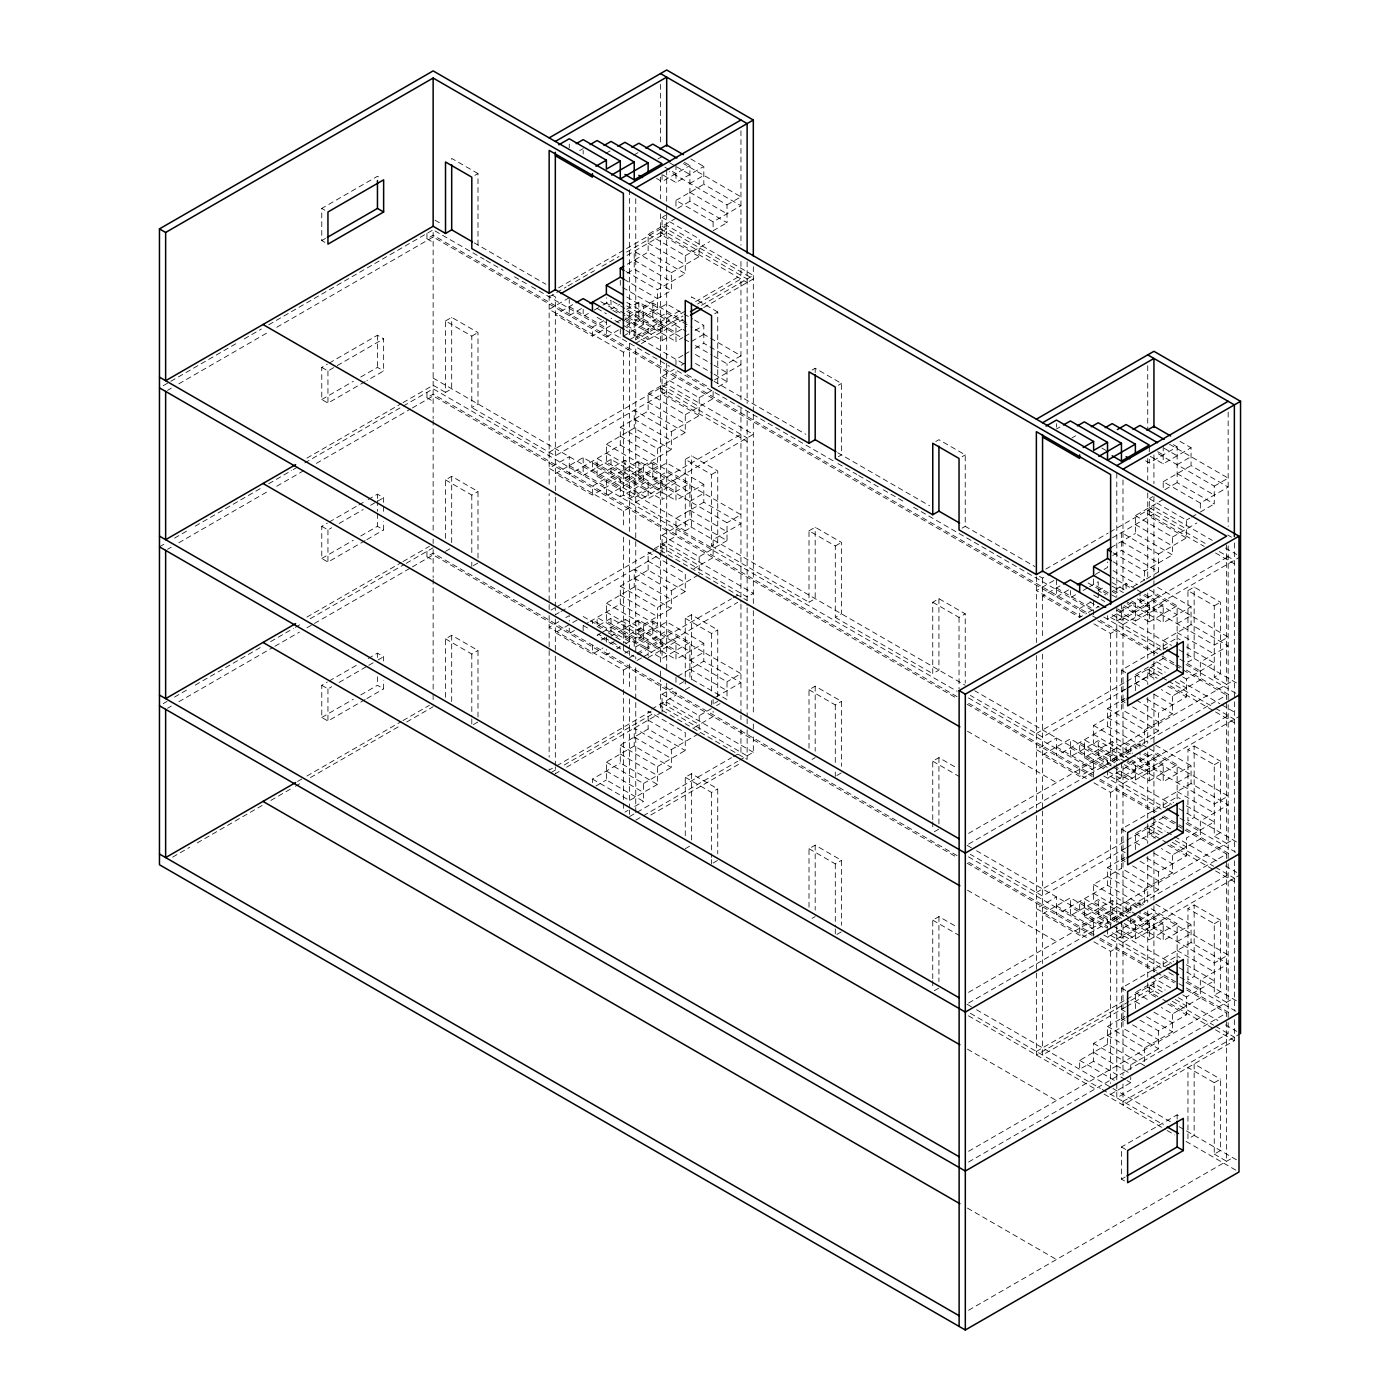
<?xml version="1.0" encoding="UTF-8"?>
<svg xmlns="http://www.w3.org/2000/svg" width="1400" height="1400" viewBox="0 0 1400 1400"><rect width="100%" height="100%" fill="white"/><g stroke="black" fill="none" stroke-linecap="round" stroke-linejoin="round"><path stroke-width="0.75" stroke-dasharray="5 3.75" d="M324.87 242.358L321.773 240.572L321.773 208.425L377.457 176.278L380.555 178.062M321.773 240.572L325.483 238.42M474.898 175.385L477.995 173.582L477.995 245.035L474.898 246.82M163.222 385.683L236.845 343.175M244.23 338.922L261.38 329.017M268.713 324.783L433.142 229.845L433.142 418.635M426.947 233.432L426.947 238.787L433.142 235.218L1090.828 614.915M579.688 150.588L583.17 148.593M167.528 390.355L171.29 388.168M178.832 383.828L269.255 331.625M276.78 327.267L433.142 237.002L1086.487 614.197M605.798 153.388L611.012 150.377M633.64 155.173L638.855 152.162M658 158.97L663.215 155.96M365.085 381.658L327.95 403.095L321.773 399.525L321.773 367.377L327.338 364.158M329.192 363.09L377.457 335.23L383.635 338.8L383.635 370.947L366.94 380.59M321.773 367.377L327.95 370.947L335.387 366.66M337.243 365.592L383.635 338.8M656.495 178.412L662.06 181.633L689.903 165.55L689.903 201.268L727.02 222.705L727.02 204.855L669.48 171.623M662.988 175.018L675.972 182.525L703.815 166.442L703.815 184.31L740.95 205.748L713.108 221.812L675.972 200.375L675.972 207.532M445.515 320.933L451.692 317.363L477.995 332.553L477.995 403.988L471.8 407.558L471.8 336.123L445.515 320.933L445.515 392.385L451.692 388.815L451.692 317.363M689.903 183.418L703.815 175.385M321.773 399.525L353.325 381.308M360.745 377.02L377.457 367.377L383.635 370.947M675.972 200.375L703.815 184.31M662.06 217.35L699.178 238.787L699.178 256.637L662.06 235.218L662.06 217.35L665.543 215.338M677.722 208.303L689.903 201.268M471.8 336.123L477.995 332.553M648.13 234.325L685.265 255.745L685.265 273.613L648.13 252.175L648.13 234.325L675.972 218.242M558.582 287.805L624.645 249.672M626.535 248.57L666.697 225.382L753.322 275.398L699.947 306.215M549.15 296.835L554.803 293.562M556.692 292.477L566.125 287.017M568.015 285.933L594.44 270.672M602 266.315L618.992 256.498M626.535 252.14L666.697 228.953M627.06 255.412L666.697 232.523M727.02 204.855L740.95 196.805L683.41 163.59M569.258 297.727L549.15 309.33L623.385 352.188L629.58 348.618M627.253 264.233L648.13 252.175M306.915 458.115L401.118 403.725M402.99 402.64L433.142 385.245L445.515 392.385M572.74 304.64L555.327 314.685L592.445 336.123L615.072 323.067M627.253 273.158L634.218 269.15L671.335 290.57L671.335 272.72L634.218 251.282L634.218 269.15M159.46 546.822L167.002 542.465M174.528 538.125L187.758 530.477M195.248 526.155L261.38 487.97M268.713 483.735L291.585 470.54M293.195 469.595L298.848 466.34M304.78 462.91L433.142 388.815L957.145 691.337M713.108 230.737L727.02 222.705M426.947 392.385L426.947 397.74L433.142 394.17L957.32 696.798M581.438 308.543L569.258 315.578L569.258 299.512M167.528 549.308L171.29 547.137M178.832 542.78L269.255 490.577M276.78 486.22L305.043 469.91M316.348 463.383L410.533 409.01M412.422 407.925L433.142 395.955L957.705 698.81M685.265 255.745L709.625 241.675M588.385 313.46L583.17 316.47L583.17 309.33M594.195 310.118L601.16 306.092M602.892 305.095L611.012 300.405L611.012 309.33L619.71 304.308M671.335 272.72L699.178 256.637M625.87 271.46L657.423 289.678L685.265 273.613M626.675 309.225L638.855 302.19L675.972 323.627L675.972 341.477L682.938 337.47M616.822 322.053L620.288 320.04L620.288 323.627L611.012 318.255M626.798 297.01L643.492 306.652L671.335 290.57M686.192 322.368L652.785 303.082L624.942 319.148L662.06 340.585L686.42 326.515M618.555 329.98L606.375 337.015L606.375 319.148L592.445 327.197L592.445 336.123M627.253 324.957L657.423 307.545L657.423 289.678M638.855 302.19L638.855 320.04L666.697 303.975L692.685 318.973M623.385 336.123L648.13 321.825L648.13 339.692L622.16 324.695M652.785 303.082L652.785 320.933L666.697 312.9L688.975 325.762M629.58 339.692L682.43 309.172M695.642 301.543L740.95 275.398L740.95 258.125M662.06 340.585L662.06 322.717L634.218 338.8L634.218 320.933L626.798 316.645M635.233 339.99L686.21 310.572M697.532 304.027L740.95 278.967L740.95 399.822M635.758 343.262L682.955 316.015M365.085 540.628L327.95 562.065L321.773 558.477L321.773 526.33L327.338 523.128M329.192 522.043L357.035 505.977M358.89 504.91L366.31 500.623M368.165 499.537L377.457 494.183L383.635 497.752L383.635 504.192M641.428 343.56L682.955 319.585M703.71 307.598L753.322 278.967L662.06 226.275M321.773 526.33L327.95 529.9L331.678 527.765M339.098 523.477L363.23 509.548M370.65 505.26L376.215 502.04M378.07 500.972L383.635 497.752M714.648 313.793L717.745 312.007L717.745 383.442L714.648 385.245M684.688 336.455L689.903 333.445M695.117 330.435L703.815 325.412L703.815 343.262L740.95 364.7L713.108 380.765M445.515 538.352L445.515 479.903L451.692 476.332L477.995 491.505L477.995 558.617M691.635 341.373L703.815 334.338M321.773 558.477L353.325 540.26M360.745 535.99L377.457 526.33L383.635 529.918L383.635 521.343M682.938 355.32L675.972 359.345L675.972 364.7M684.688 354.322L689.903 351.295M695.117 348.285L703.815 343.262M366.94 539.56L383.635 529.918M662.06 376.303L699.178 397.74L699.178 415.608L662.06 394.17L662.06 376.303L674.24 369.267M681.205 365.26L686.42 362.25M445.515 479.903L471.8 495.075L477.995 491.505M648.13 393.277L685.265 414.715L685.265 432.565L648.13 411.127L648.13 393.277L675.972 377.195L675.972 371.84M549.15 452.218L666.697 384.352L753.322 434.35L635.758 502.233M666.697 391.493L555.327 455.787L471.8 407.558M714.035 356.3L727.02 363.808L740.95 355.775L690.83 326.83M629.58 507.588L623.385 511.157L549.15 468.282L569.258 456.68L569.258 474.548L620.288 445.078L620.288 427.21L648.13 411.127M306.915 617.067L401.118 562.695M402.99 561.593L429.363 546.367M620.288 479.01L583.17 457.573L555.327 473.655L592.445 495.075L620.288 479.01L620.288 496.86L648.13 480.795L648.13 498.645L675.972 482.58L675.972 500.448L703.815 484.365L703.815 502.233L740.95 523.653L713.108 539.735L713.108 557.585L693.962 568.645M606.375 444.185L643.492 465.605L643.492 483.472L606.375 462.035L606.375 444.185L634.218 428.102L671.335 449.54L671.335 431.672L634.218 410.235L634.218 428.102M163.222 703.605L167.002 701.418M174.528 697.077L187.758 689.43M195.248 685.108L263.27 645.837M270.602 641.62L293.457 628.407M295.348 627.322L302.908 622.965M310.152 618.765L404.338 564.392M406.227 563.308L433.142 547.767M699.178 397.74L711.358 390.705M718.322 386.697L727.02 381.658L727.02 363.808M426.947 551.337L426.947 556.692L433.142 553.122L957.32 855.75M167.528 708.26L171.29 706.09M178.832 701.733L273.017 647.36M274.908 646.275L299.39 632.135M306.915 627.778L312.567 624.523M314.457 623.438L410.533 567.962M412.422 566.878L433.142 554.907L957.705 857.78M445.515 551.337L450.153 548.66M685.265 414.715L713.108 398.632L713.108 391.493M648.13 480.795L611.012 459.358L583.17 475.44L583.17 457.573M671.335 431.672L699.178 415.608M662.06 481.688L634.218 497.752L634.218 479.903L597.1 458.465L597.1 476.332L624.942 460.25L662.06 481.688L662.06 499.537L689.903 483.472L689.903 519.19L727.02 540.628L727.02 522.76L652.785 479.903L652.785 462.035L624.942 478.117L624.942 460.25M620.288 427.21L657.423 448.648L685.265 432.565M611.012 459.358L611.012 477.225L638.855 461.142L675.972 482.58M643.492 465.605L671.335 449.54M473.358 565.635L477.995 562.957M812.087 370.055L815.185 368.27L841.488 383.442L841.488 454.895L838.39 456.68M657.423 448.648L657.423 466.498L606.375 495.968L606.375 478.117L592.445 486.15L592.445 495.075M638.855 461.142L638.855 479.01L666.697 462.927L703.815 484.365M685.265 459.358L691.442 455.787L717.745 470.96L717.745 542.413L711.55 545.983L711.55 474.548L685.265 459.358L685.265 530.793L691.442 527.222L691.442 455.787M652.785 479.903L666.697 471.87L740.95 514.727L727.02 522.76M629.58 498.645L740.95 434.35M838.39 385.227L841.488 383.442M365.085 699.58L327.95 721.017L321.773 717.447L321.773 685.3L327.338 682.08M329.192 681.012L357.035 664.93M368.165 658.508L377.457 653.153L383.635 656.722L383.635 661.01M321.773 685.3L327.95 688.87L331.678 686.718M339.098 682.43L366.94 666.365M368.795 665.298L376.215 661.01M378.07 659.942L383.635 656.722M711.55 474.548L717.745 470.96M445.515 697.305L445.515 638.855L451.692 635.285L477.995 650.475L477.995 717.587M689.903 501.34L703.815 493.29M321.773 717.447L353.325 699.23M360.745 694.942L377.457 685.3L383.635 688.87L383.635 680.295M703.815 502.233L675.972 518.298L675.972 536.165L651.613 550.218M366.94 698.512L383.635 688.87M662.06 553.122L662.06 535.273L689.903 519.19M445.515 638.855L471.8 654.045L477.995 650.475M555.327 607.6L549.15 611.17L549.15 493.588M556.692 606.812L651.07 552.317M652.96 551.233L666.697 543.305L753.322 593.32L747.128 596.89L660.503 546.875M559.108 612.57L555.327 614.74L555.327 608.212M560.997 611.485L660.31 554.137M558.81 621.67L549.15 627.253L623.385 670.11L629.58 666.54M565.775 617.645L569.258 615.633L569.258 621.005M590.135 621.442L620.288 604.03L620.288 586.163L648.13 570.097L685.265 591.535L685.265 573.668L648.13 552.23L648.13 570.097M297.5 781.462L305.043 777.105M306.915 776.02L401.118 721.648M402.99 720.562L429.363 705.337M569.258 624.575L555.327 632.608L592.445 654.045L602.892 648.008M572.74 622.562L579.688 618.538M606.375 603.137L643.492 624.575L643.492 642.425L606.375 621.005L606.375 603.137L634.218 587.055L671.335 608.492L671.335 590.642L634.218 569.205L634.218 587.055M172.673 857.115L189.648 847.298M197.207 842.94L263.27 804.808M270.812 800.45L293.457 787.36M295.348 786.275L302.908 781.918M310.45 777.56L399.158 726.337M406.717 721.98L433.142 706.738M662.06 535.273L699.178 556.692L727.02 540.628M574.472 630.49L569.258 633.5L569.258 628.145M583.17 630.822L583.17 625.468L588.385 622.44M648.13 639.747L634.218 647.78L634.218 638.855L597.1 617.418L597.1 626.36L611.012 618.31L648.13 639.747L648.13 655.83M671.335 590.642L697.445 575.558M600.582 633.273L597.1 635.285L634.218 656.722M602.315 632.275L624.942 619.22L662.06 640.64L662.06 658.508L689.903 642.425L689.903 678.16L727.02 699.58L727.02 681.73L652.785 638.855L652.785 621.005L624.942 637.07L624.942 619.22M935.83 441.49L938.928 439.705L965.23 454.895L965.23 526.33L1035.02 566.633M601.16 640.08L604.642 638.067M620.288 586.163L657.423 607.6L685.265 591.535M611.012 636.178L638.855 620.113L675.972 641.532L675.972 659.4L703.815 643.317L703.815 661.185L740.95 682.622L713.108 698.688L713.108 704.043M609.858 644L616.822 639.975M643.492 624.575L671.335 608.492M473.358 724.587L477.995 721.91M809.008 530.793L815.185 527.222L841.488 542.413L841.488 613.847L835.293 617.418L835.293 545.983L809.008 530.793L809.008 602.245L815.185 598.675L815.185 527.222M609.858 652.925L606.375 654.938L606.375 649.582M616.822 648.9L620.288 646.887L598.028 634.043M625.52 643.878L657.423 625.468L657.423 607.6M638.855 620.113L638.855 637.962L666.697 621.898L703.815 643.317M962.132 456.68L965.23 454.895M624.942 653.153L629.003 650.808M685.265 676.778L685.265 618.31L691.442 614.74L717.745 629.93L717.745 697.043M652.785 638.855L666.697 630.822L740.95 673.68L727.02 681.73M629.58 657.615L635.233 654.343M637.122 653.258L731.5 598.762M733.39 597.678L740.95 593.32M637.7 654.71L662.06 640.64M641.428 657.913L635.758 661.185L635.758 656.827M643.317 656.827L737.695 602.332M835.293 545.983L841.488 542.413M648.13 657.615L675.972 641.532M1056.475 428.995L1059.957 426.983M685.265 618.31L711.55 633.5L717.745 629.93M1072.138 437.815L1075.62 435.803M689.903 660.293L703.815 652.26M677.722 676.253L703.815 661.185M662.06 712.093L662.06 694.225L672.49 688.205M679.455 684.18L686.42 680.155M962.132 528.115L965.23 526.33M651.613 709.188L675.972 695.117L675.972 689.762M685.265 689.762L691.442 686.192M556.692 765.782L651.07 711.288M551.04 772.608L556.692 769.352M564.253 764.995L654.85 712.67M559.108 771.523L555.327 773.71L555.327 767.165M566.65 767.165L660.31 713.09M620.288 745.133L657.423 766.553L657.423 784.42L620.288 762.983L620.288 745.133L648.13 729.05L685.265 750.488L685.265 732.62L648.13 711.2L648.13 729.05M606.375 762.09L643.492 783.528L643.492 801.395L606.375 779.957L606.375 762.09L634.218 746.025L671.335 767.445L671.335 749.595L634.218 728.157L634.218 746.025M714.648 703.15L717.745 701.365M662.06 694.225L699.178 715.663L711.358 708.628M716.59 705.617L720.055 703.605M592.445 782.635L592.445 779.065L620.288 762.983M1145.568 460.793L1149.295 462.927L1177.138 446.845L1177.138 482.58L1214.255 504L1214.255 486.15L1156.715 452.918M693.962 727.597L713.108 716.555L713.108 711.2M595.928 785.977L606.375 779.957M1150.222 456.312L1163.207 463.82L1191.05 447.755L1191.05 465.605L1228.168 487.043L1200.325 503.108L1163.207 481.688L1163.207 488.827M671.335 749.595L697.445 734.528M938.928 598.675L938.928 670.11L932.75 673.68L932.75 602.245L938.928 598.675L965.23 613.847L965.23 683.13M1177.138 464.713L1191.05 456.68M657.423 766.553L685.265 750.488M1163.207 481.688L1191.05 465.605M643.492 783.528L671.335 767.445M809.008 748.212L809.008 689.762L815.185 686.192L841.488 701.365L841.488 766.308M1149.295 498.645L1186.413 520.082L1186.413 537.95L1149.295 516.512L1149.295 498.645L1152.76 496.633M1164.957 489.615L1177.138 482.58M657.423 784.42L629.58 800.503L592.445 779.065M932.75 602.245L959.035 617.418L965.23 613.847M1135.365 515.62L1172.483 537.04L1172.483 554.907L1135.365 533.47L1135.365 515.62L1163.207 499.537M624.942 812.105L628.023 810.32M634.795 806.418L643.492 801.395M685.265 835.73L685.265 777.28L691.442 773.71L717.745 788.883L717.745 853.825M1045.818 569.1L1108.1 533.137M1109.99 532.053L1153.932 506.695L1212.295 540.383M629.58 816.567L635.233 813.295M637.122 812.21L731.5 757.715M733.39 756.63L740.95 752.273L740.95 728.315M1039.465 576.345L1042.562 578.13L1046.342 575.942M1112.405 537.81L1153.932 513.835M635.758 820.137L641.428 816.865M643.317 815.78L737.695 761.285M739.585 760.2L753.322 752.273L753.322 734.86M809.008 689.762L835.293 704.935L841.488 701.365M1214.255 486.15L1228.168 478.117L1166.918 442.75M1111.005 547.54L1135.365 533.47M650.86 814.992L741.475 762.685M1059.957 585.935L1042.562 595.98L1079.68 617.418L1086.645 613.41M1112.737 555.468L1121.453 550.445L1158.57 571.883L1158.57 554.015L1121.453 532.577L1121.453 550.445M685.265 777.28L711.55 792.452L717.745 788.883M1186.413 520.082L1189.895 518.07M1191.627 517.072L1196.842 514.045M1200.325 512.05L1214.255 504M1068.655 589.855L1056.475 596.89L1056.475 579.023L1036.368 590.625L1080.922 616.35M1095.342 574.438L1102.307 570.43M1104.04 569.415L1107.523 567.42L1107.523 562.048M1172.483 537.04L1196.842 522.988M1075.62 594.755L1070.405 597.782L1070.405 590.625M1083.163 590.415L1088.377 587.387M1089.55 586.722L1098.248 581.7L1098.248 590.625L1105.668 594.913M1158.57 554.015L1186.413 537.95M1098.248 590.625L1105.212 586.617M812.087 759.413L815.185 757.628M1113.087 552.773L1144.64 570.99L1172.483 554.907M1135.365 588.84L1126.09 583.485L1112.16 591.517L1117.743 594.738M1088.377 612.395L1098.825 606.375M1144.64 570.99L1144.64 579.915L1130.727 587.947L1112.16 577.238M1146.39 578.918L1158.57 571.883M685.265 848.715L691.442 845.145M836.85 775.495L841.488 772.817M1116.797 610.278L1135.365 620.988L1135.365 603.137L1107.523 619.202L1107.523 612.062M1140.002 602.245L1153.932 594.195L1228.168 637.07L1214.255 645.102L1140.002 602.245L1140.002 593.303M1116.797 620.988L1228.168 556.692M1112.16 614.74L1121.453 620.095L1149.295 604.03L1149.295 621.88L1123.307 606.883M1122.993 624.558L1240.54 556.692M713.108 863.012L717.745 860.335M1093.908 623.858L1110.62 633.5L1116.797 629.93M1135.365 620.988L1163.207 604.923L1163.207 622.773L1191.05 606.707L1191.05 624.558L1228.168 645.995L1200.325 662.077L1200.325 679.928L1172.483 696.01L1161.352 689.57M1187.953 590.625L1194.148 587.055L1220.432 602.245L1220.432 673.68L1214.255 677.25L1214.255 605.815L1187.953 590.625L1187.953 662.077L1194.148 658.508L1194.148 587.055M1149.295 621.88L1177.138 605.815L1177.138 641.532M932.75 819.648L932.75 761.197L938.928 757.628L957.705 768.477M1177.138 623.665L1191.05 615.633M1214.255 605.815L1220.432 602.245M1191.05 624.558L1163.207 640.64L1163.207 654.92M809.008 907.165L809.008 848.715L815.185 845.145L841.488 860.335L841.488 925.278M1186.413 646.887L1214.255 662.97L1186.413 679.035L1186.413 696.903L1158.57 712.968L1158.57 730.835L1121.453 709.398L1121.453 670.11L1177.138 637.962L1180.217 639.747M1163.207 649.565L1168.422 646.555M1135.365 690.655L1135.365 674.572L1163.207 658.508M1036.368 733.512L1125.092 682.29M1126.983 681.205L1153.932 665.648L1165.22 672.175M1124.935 689.535L1121.453 691.548L1125.163 693.683M1126.668 688.52L1149.295 675.465L1154.86 678.685M1125.618 689.133L1042.562 737.082L970.358 695.398M1127.507 688.048L1153.932 672.788M809.008 848.715L835.293 863.905L841.488 860.335M1086.487 778.523L1036.368 749.595L1056.475 737.975L1056.475 755.843L1107.523 726.372L1107.523 708.505L1124.935 698.46M1125.163 700.105L1121.453 702.258L1124.533 704.043M1107.523 760.305L1070.405 738.867L1042.562 754.95L1079.68 776.387L1107.523 760.305L1107.523 767.445L974.663 690.742M1125.163 761.548L1093.61 743.33L1093.61 725.48L1121.453 709.398M934.29 831.74L938.928 829.062M1129.8 758.87L1098.248 740.653L1070.405 756.735L1070.405 738.867M1119.597 760.13L1084.318 739.76L1084.318 757.628L1112.16 741.545L1132.582 753.34M812.087 918.365L815.185 916.58M1107.523 708.505L1144.64 729.942L1172.483 713.86L1172.483 696.01M968.555 833.403L1232.805 680.82M1093.61 725.48L1130.727 746.918L1158.57 730.835M1112.16 741.545L1112.16 759.413L1140.002 743.347L1147.44 747.617M968.555 844.113L1226.627 695.117L1226.627 843.36L1214.255 836.22L1214.255 764.767L1187.953 749.595L1187.953 821.03L1194.148 817.46L1194.148 746.008L1187.953 749.595M836.85 934.447L841.488 931.77M1113.087 767.095L1135.365 779.957L1135.365 762.09L1107.523 778.173L1107.523 771.015M1140.002 761.197L1153.932 753.165L1228.168 796.023L1214.255 804.072L1140.002 761.197L1140.002 752.273M1116.797 779.957L1228.168 715.663M1108.45 771.558L1121.453 779.065L1149.295 762.983L1149.295 780.85L1123.307 765.835M1122.993 783.528L1240.54 715.663M1093.908 782.81L1110.62 792.452L1116.797 788.883M1135.365 779.957L1163.207 763.875L1163.207 781.742L1191.05 765.66L1191.05 783.528L1228.168 804.965L1200.325 821.03L1200.325 838.898L1172.483 854.962L1161.352 848.54M1149.295 780.85L1177.138 764.767L1177.138 800.485M932.75 978.618L932.75 920.15L938.928 916.58L957.705 927.43M1177.138 782.635L1191.05 774.602M1214.255 764.767L1220.432 761.197L1220.432 832.633L1214.255 836.22M1191.05 783.528L1163.207 799.593L1163.207 808.535L1173.655 802.497M1186.413 805.858L1214.255 821.923L1186.413 838.005L1186.413 855.855L1158.57 871.938L1158.57 889.788L1121.453 868.367L1121.453 829.062L1177.138 796.915L1180.217 798.7M1135.365 849.608L1135.365 833.543L1163.207 817.46M1036.368 892.483L1125.092 841.26M1126.983 840.157L1153.932 824.6L1165.22 831.128M1125.618 848.102L1042.562 896.053L970.358 854.35M1126.668 847.49L1153.932 831.758M1086.487 937.475L1036.368 908.547L1056.475 896.945L1056.475 914.795L1107.523 885.325L1107.523 867.475L1124.935 857.43M1125.163 859.075L1121.453 861.21L1124.533 862.995M1107.523 919.257L1070.405 897.837L1042.562 913.903L1079.68 935.34L1107.523 919.257L1107.523 928.2L1070.405 906.762M1121.453 918.365L1093.61 902.3L1093.61 884.433L1121.453 868.367M934.29 990.71L938.928 988.033M1129.8 917.84L1098.248 899.623L1070.405 915.688L1070.405 897.837M1119.597 919.083L1084.318 898.73L1084.318 916.58L1112.16 900.515L1136.293 914.445M1107.523 867.475L1144.64 888.895L1172.483 872.83L1172.483 854.962M968.555 992.355L1232.805 839.79M1093.61 884.433L1130.727 905.87L1158.57 889.788M1112.16 900.515L1112.16 918.365L1140.002 902.3L1143.712 904.435M968.555 1003.065L1226.627 854.07L1226.627 1002.312L1214.255 995.172L1214.255 923.72L1187.953 908.547L1187.953 979.983L1194.148 976.413L1194.148 904.977L1187.953 908.547M1113.087 926.047L1135.365 938.91L1135.365 921.042L1107.523 937.125L1107.523 929.985M1140.002 920.15L1153.932 912.118L1228.168 954.993L1214.255 963.025L1140.002 920.15L1140.002 911.225M1116.797 938.91L1228.168 874.615M1112.16 932.663L1121.453 938.017L1149.295 921.953L1149.295 939.803L1177.138 923.738L1177.138 959.455M1122.993 942.48L1240.54 874.615M1093.908 941.762L1110.62 951.405L1116.797 947.835M1135.365 938.91L1163.207 922.845L1163.207 940.695L1191.05 924.63L1191.05 942.48L1228.168 963.917L1200.325 979.983L1200.325 997.85L1172.483 1013.933L1161.352 1007.493M1177.138 941.587L1191.05 933.555M1214.255 923.72L1220.432 920.15L1220.432 991.602L1214.255 995.172M1191.05 942.48L1163.207 958.562L1163.207 967.488L1173.655 961.467M1186.413 964.81L1214.255 980.875L1186.413 996.958L1186.413 1014.825L1158.57 1030.89L1158.57 1048.757L1121.453 1027.32L1121.453 988.033L1177.138 955.885L1180.217 957.67M1135.365 1008.56L1135.365 992.495L1163.207 976.413M1036.368 1051.435L1125.092 1000.212M1126.983 999.127L1153.932 983.57L1165.22 990.08M1128.873 1001.613L1036.368 1055.005L1036.368 810.215M1130.745 1000.51L1147.737 990.71L1160.915 998.322M1125.618 1007.055L1042.562 1055.005L1042.562 972.09M1126.668 1006.442L1153.932 990.71L1153.932 979.212M1144.64 1065.715L1107.523 1044.295L1107.523 1026.428L1124.935 1016.382M1125.163 1018.028L1121.453 1020.18L1124.533 1021.965M1125.163 1079.47L1093.61 1061.252L1093.61 1043.403L1121.453 1027.32M1093.61 1061.252L1079.68 1069.285L1079.68 1060.36L1107.523 1044.295M1107.523 1026.428L1144.64 1047.865L1172.483 1031.783L1172.483 1013.933M968.555 1151.307L1232.805 998.743M1093.61 1043.403L1130.727 1064.822L1158.57 1048.757M968.555 1162.035L1226.627 1013.023L1226.627 1016.61M1110.62 1094.293L1130.727 1082.69L1130.727 1077.335M1122.993 1101.45L1240.54 1033.568M1234.362 1019.725L1234.362 1040.725L1122.993 1105.02L1122.993 1084.02M1214.255 1082.69L1220.432 1079.12L1220.432 1150.555L1214.255 1154.125L1214.255 1082.69L1187.953 1067.5L1187.953 1138.953L1194.148 1135.382L1194.148 1063.93L1220.432 1079.12M1124.533 1180.918L1121.453 1179.132L1121.453 1146.985L1177.138 1114.837L1180.217 1116.623M1121.453 1179.132L1125.163 1176.998M968.555 1310.278L1232.805 1157.695M690.83 158.952L703.815 166.442M1179.92 441.315L1191.05 447.755M684.337 162.33L689.903 165.55M1173.41 444.71L1177.138 446.845M669.48 162.697L675.045 165.918M676.9 166.985L689.903 174.492M1164.135 448.28L1177.138 455.787M664.843 167.16L670.407 170.38M672.262 171.447L675.972 173.582M1157.642 451.675L1163.207 454.895M689.903 192.343L727.02 213.78M1177.138 473.637L1214.255 495.075M1101.957 448.105L1107.523 451.325M1227.712 534.992L1231.475 537.163M1225.49 547.995L1236.778 554.523M1149.295 507.588L1186.413 529.008M660.503 228.953L747.128 278.967M1147.737 510.265L1206.118 543.952M1219.295 551.565L1234.362 560.262M660.503 232.523L747.128 282.537M1147.737 513.835L1204.227 546.438M1215.533 552.965L1234.362 563.832M648.13 243.25L685.265 264.688M1135.365 524.545L1172.483 545.983M634.218 260.207L671.335 281.645M1121.453 541.52L1158.57 562.94M477.995 173.582L451.692 158.41L451.692 162.732M717.745 312.007L691.442 296.835L691.442 301.158M624.015 279.317L657.423 298.62M694.54 320.04L703.815 325.412M1113.087 561.697L1144.64 579.915M1157.642 587.423L1191.05 606.707M1149.295 589.733L1177.138 605.815M657.423 307.545L620.288 286.108L620.288 277.183M1113.087 570.622L1137.22 584.553M1137.22 589.925L1142.785 593.128M1144.64 594.195L1163.207 604.923M652.785 312.007L686.192 331.293M1143.712 595.455L1177.138 614.74M626.798 302.365L662.06 322.717M1112.16 582.593L1127.017 591.168M1140.002 598.675L1149.295 604.03M638.855 311.115L675.972 332.553M1137.22 598.85L1163.207 613.847M626.798 305.935L643.492 315.578M652.785 320.933L682.483 338.082M684.337 339.15L689.903 342.37M695.468 345.59L712.18 355.233M1112.16 586.163L1123.307 592.602M612.867 301.473L648.13 321.825M1113.087 590.275L1120.525 594.562M1131.655 600.985L1135.365 603.137M626.798 311.29L662.06 331.66M1149.295 612.955L1130.727 602.245L1130.727 605.815L1127.017 603.663M638.855 320.04L675.972 341.477M1126.09 601.352L1163.207 622.773M624.942 313.793L606.375 303.082L606.375 297.727M626.798 314.86L643.492 324.52L643.492 306.652M695.468 354.515L712.18 364.158M714.035 365.243L727.02 372.733M1115.87 597.24L1093.61 584.378L1093.61 579.023M1177.138 632.608L1214.255 654.028M600.81 301.648L624.942 315.578M1088.045 582.942L1108.45 594.738M612.867 310.398L618.433 313.618M625.87 317.905L648.13 330.767M1124.235 605.64L1135.365 612.062M625.87 321.475L629.58 323.61M695.468 363.44L712.18 373.1M714.035 374.168L727.02 381.658M597.1 308.438L606.375 313.793M626.798 325.588L634.218 329.875M1093.61 595.087L1104.74 601.528M1117.743 609.035L1121.453 611.17M434.998 220.202L442.418 224.49M474.233 242.865L545.895 284.235M625.87 330.4L683.41 363.632M713.983 381.29L805.822 434.297M837.725 452.725L929.565 505.75M1116.797 613.847L1171.502 645.435M1179.062 649.793L1237.46 683.497M597.1 317.363L606.375 322.717M1089.9 601.878L1099.175 607.233M552.23 295.05L555.327 296.835L555.327 495.023M1110.62 617.418L1165.325 649.005M1214.255 677.25L1226.627 684.39L1226.627 543.673M569.258 306.652L606.375 328.09M687.12 374.692L709.398 387.555M1056.475 587.947L1093.61 609.385M1179.92 659.207L1185.485 662.428M1187.34 663.495L1200.325 671.003M435.033 230.947L484.207 259.332M486.097 260.435L503.125 270.27M514.483 276.815L529.62 285.547M531.51 286.65L537.18 289.922M539.07 291.007L669.602 366.38M677.163 370.738L836.062 462.49M837.952 463.575L856.87 474.495M858.778 475.58L864.447 478.87M866.337 479.955L881.475 488.688M883.365 489.79L906.062 502.898M913.623 507.255L1093.347 611.012M1103.812 617.067L1163.33 651.42M1186.028 664.528L1239 695.117M1092.682 616L1160.04 654.885M1161.93 655.97L1184.487 668.99M1186.36 670.075L1231.475 696.133M1097.845 620.76L1154.668 653.572M1162.245 657.947L1174.337 664.93M1175.493 665.595L1181.18 668.867M1183.07 669.97L1226.627 695.117M426.947 238.787L433.142 242.358M1156.715 661.903L1171.555 670.46M1182.703 676.9L1186.413 679.035M1180.288 680.872L1219.837 703.692M1221.71 704.778L1236.778 713.475M662.06 385.245L699.178 406.665M1162.28 674.048L1149.295 666.54L1149.295 675.465M1175.265 681.538L1186.413 687.977M660.503 387.922L747.128 437.92M1166.568 680.085L1147.737 669.218L1147.737 684.46M1168.457 681.17L1213.642 707.262M1215.533 708.347L1234.362 719.233M660.503 391.493L747.128 441.507M1147.737 672.788L1157.153 678.23M1170.33 685.843L1213.642 710.832M1215.533 711.935L1234.362 722.803M1167.845 686.192L1186.413 696.903M1135.365 674.572L1148.368 682.08M321.773 208.425L324.87 210.21M1121.453 670.11L1127.63 673.68M648.13 402.203L685.265 423.64M1135.365 683.497L1142.785 687.785M1153.932 694.225L1172.483 704.935M1146.513 698.863L1172.483 713.86M1136.293 700.122L1158.57 712.968M634.218 419.178L671.335 440.598M1121.453 700.472L1125.163 702.608M1132.582 706.895L1158.57 721.91M1194.148 746.008L1220.432 761.197M620.288 436.135L657.423 457.573M1107.523 717.447L1144.64 738.867M1155.788 745.308L1191.05 765.66M652.785 462.035L689.903 483.472M1149.295 748.702L1177.138 764.767M620.288 445.078L657.423 466.498M1107.523 726.372L1144.64 747.81M1137.22 748.878L1126.09 742.438L1126.09 756.735M1144.64 753.165L1163.207 763.875M652.785 470.977L689.903 492.398M1143.712 754.407L1177.138 773.71M1140.002 757.628L1149.295 762.983M638.855 470.067L675.972 491.505M1126.09 751.38L1135.365 756.735M1137.22 757.803L1163.207 772.8M606.375 453.11L643.492 474.548M1093.61 734.405L1130.727 755.843M1131.655 759.955L1135.365 762.09M624.942 469.175L662.06 490.613M1112.16 750.488L1128.873 760.13M1149.295 771.907L1130.727 761.197L1130.727 764.767L1127.017 762.633M638.855 479.01L675.972 500.448M1126.09 760.305L1163.207 781.742M689.903 510.265L727.02 531.702M1177.138 791.56L1214.255 812.997M611.012 468.282L648.13 489.72M1098.248 749.595L1122.38 763.525M1124.235 764.593L1135.365 771.015M624.942 478.117L662.06 499.537M1112.16 759.413L1115.87 761.565M629.58 482.58L592.445 461.142L592.445 470.067M1114.943 762.808L1079.68 742.438L1079.68 751.38M597.1 467.39L634.218 488.827M1084.318 748.702L1112.16 764.767M1114.015 765.835L1121.453 770.122M611.012 477.225L648.13 498.645M1111.233 766.028L1098.248 758.52L1098.248 740.653M433.142 378.088L965.23 685.3M1116.797 772.8L1171.502 804.387M1179.062 808.745L1239 843.36M583.17 466.498L620.288 487.935M1070.405 747.81L1107.523 769.23M597.1 476.332L634.218 497.752M1084.318 757.628L1106.595 770.49M685.265 530.793L623.385 495.075L623.385 352.188M711.55 545.983L809.008 602.245M835.293 617.418L932.75 673.68M1110.62 776.387L1165.325 807.957M569.258 465.605L606.375 487.043M675.972 527.222L713.108 548.66M1056.475 746.918L1093.61 768.337M1179.92 818.178L1185.485 821.398M1187.34 822.465L1200.325 829.955M968.485 697.9L1097.127 772.153M1103.812 776.02L1161.44 809.288M1186.028 823.497L1239 854.07M968.678 703.36L1092.682 774.952M1100.102 779.24L1156.278 811.668M1163.803 816.008L1184.487 827.96M1186.36 829.045L1231.475 855.085M967.172 704.288L1092.175 776.44M1099.735 780.815L1154.668 812.525M1162.245 816.9L1226.627 854.07M426.947 397.74L433.142 401.31M1151.15 817.635L1171.555 829.43M1167.11 832.212L1172.763 835.468M1174.635 836.57L1217.947 861.56M1225.49 865.918L1236.778 872.445M662.06 544.197L699.178 565.635M1162.28 833L1149.295 825.492L1149.295 834.435L1156.715 838.705M1175.265 840.508L1186.413 846.93M1147.737 828.17L1159.043 834.697M1172.22 842.31L1213.642 866.233M1215.533 867.317L1234.362 878.185M660.503 550.445L747.128 600.46M1147.737 831.758L1160.915 839.352M1162.805 840.438L1213.642 869.803M1215.533 870.887L1234.362 881.755M1167.845 845.145L1186.413 855.855M967.47 731.238L1056.475 782.635M1135.365 833.543L1150.222 842.1M1121.453 829.062L1127.63 832.633M648.13 561.173L685.265 582.593M1135.365 842.468L1142.785 846.755M1153.932 853.178L1172.483 863.905M1146.513 857.832L1172.483 872.83M1121.453 850.5L1125.163 852.653M1140.002 861.21L1158.57 871.938M634.218 578.13L671.335 599.567M1121.453 859.425L1125.163 861.577M1132.582 865.865L1158.57 880.863M1194.148 904.977L1220.432 920.15M932.75 761.197L959.035 776.387M620.288 595.105L657.423 616.525M1107.523 876.4L1144.64 897.837M1155.788 904.26L1191.05 924.63M652.785 621.005L689.903 642.425M1151.15 908.722L1177.138 923.738M620.288 604.03L657.423 625.468M1107.523 885.325L1144.64 906.762M1137.22 907.83L1126.09 901.408L1126.09 915.688M1144.64 912.118L1163.207 922.845M652.785 629.93L689.903 651.367M1143.712 913.377L1177.138 932.663M1138.148 915.512L1149.295 921.953M638.855 629.038L675.972 650.475M1126.09 910.333L1135.365 915.688M1137.22 916.773L1163.207 931.77M606.375 612.062L643.492 633.5M1093.61 893.375L1130.727 914.795M1131.655 918.908L1135.365 921.042M624.942 628.145L662.06 649.582M1112.16 909.44L1128.873 919.083M1130.727 920.15L1149.295 930.877M638.855 637.962L675.972 659.4M1126.09 919.257L1163.207 940.695M689.903 669.218L727.02 690.655M1177.138 950.512L1214.255 971.95M611.012 627.253L648.13 648.69M1098.248 908.547L1122.38 922.477M1124.235 923.545L1135.365 929.985M624.942 637.07L662.06 658.508M1112.16 918.365L1115.87 920.517M1117.743 921.585L1149.295 939.803M629.58 641.532L592.445 620.113L592.445 623.683M1114.943 921.76L1079.68 901.408L1079.68 910.333M583.17 616.525L620.288 637.962M597.1 626.36L600.81 628.495M608.23 632.782L626.798 643.51M1084.318 907.655L1112.16 923.738M1111.233 924.98L1098.248 917.472L1098.248 899.623M967.102 845.337L974.663 849.695M976.535 850.78L1107.523 926.415M1116.797 931.77L1171.502 963.34M1179.062 967.697L1239 1002.312M583.17 625.468L590.59 629.755M1084.318 916.58L1102.885 927.308M1110.62 935.34L1165.325 966.928M1056.475 905.87L1093.61 927.308M1179.92 977.13L1185.485 980.35M1187.34 981.417L1200.325 988.925M968.485 856.852L1097.127 931.123M1103.812 934.99L1161.44 968.257M1169 972.615L1174.688 975.905M1186.028 982.45L1239 1013.023M968.678 862.312L1098.248 937.125M1100.102 938.192L1156.278 970.637M1163.803 974.977L1184.487 986.913M1186.36 987.998L1231.475 1014.055M967.172 863.24L1092.175 935.41M1099.735 939.767L1154.668 971.477M1156.557 972.58L1174.337 982.852M1186.85 990.062L1226.627 1013.023M426.947 556.692L433.142 560.28M1151.15 976.605L1171.555 988.382M1182.703 994.822L1186.413 996.958M753.322 752.273L666.697 702.258L660.503 705.827L747.128 755.843M1178.415 997.692L1217.947 1020.53M1225.49 1024.87L1236.778 1031.398M662.06 703.15L699.178 724.587M1162.28 991.953L1149.295 984.462L1149.295 993.387L1156.715 997.675M1175.265 999.46L1186.413 1005.882M1147.737 987.14L1159.043 993.65M1172.22 1001.262L1213.642 1025.185M1215.533 1026.27L1234.362 1037.138M1162.805 999.408L1213.642 1028.755M1215.533 1029.84L1234.362 1040.725M1167.845 1004.097L1186.413 1014.825M967.47 890.207L1056.475 941.587M1135.365 992.495L1150.222 1001.07M1121.453 988.033L1127.63 991.602M648.13 720.125L685.265 741.562M1135.365 1001.42L1140.93 1004.64M1153.932 1012.148L1172.483 1022.858M1146.513 1016.785L1172.483 1031.783M1121.453 1009.453L1125.163 1011.605M1140.002 1020.18L1158.57 1030.89M634.218 737.082L671.335 758.52M1121.453 1018.395L1125.163 1020.53M1132.582 1024.818L1158.57 1039.815M932.75 920.15L959.035 935.34M620.288 754.058L657.423 775.495M1107.523 1035.352L1144.64 1056.79M606.375 771.032L643.492 792.452M1093.61 1052.328L1130.727 1073.765M1127.017 1080.538L1130.727 1082.69M1079.68 1060.36L1116.797 1081.797M967.102 1004.308L974.663 1008.648M976.535 1009.75L1171.502 1122.31M1179.062 1126.668L1184.715 1129.922M1186.605 1131.025L1239 1161.265M970.358 1013.32L1100.4 1088.395M1102.273 1089.48L1163.435 1124.795M1214.255 1154.125L1226.627 1161.265L1226.627 1018.395M968.485 1015.805L1097.127 1090.075M1104.163 1094.135L1165.22 1129.398M1167.11 1130.483L1174.688 1134.858M1186.028 1141.403L1237.11 1170.89M967.47 1049.16L1056.475 1100.54M1121.453 1146.985L1127.63 1150.555M967.47 1208.112L1056.475 1259.51M1234.362 543.008L1234.362 699.633M1234.362 701.803L1234.362 852.058M1234.362 860.773L1234.362 1011.01M1228.168 412.108L1228.168 526.488M1228.168 545.913L1228.168 702.59M1228.168 704.76L1228.168 861.543M1228.168 863.73L1228.168 1020.512M1228.168 1022.683L1228.168 1033.568L1116.797 1097.862L1116.797 763.875M1200.325 503.108L1200.325 508.48M1177.138 1114.837L1177.138 1119.125M1163.207 445.953L1163.207 463.82M1153.932 454.895L1153.932 483.613M1153.932 496.562L1153.932 579.163M1153.932 580.72L1153.932 659.733M1153.932 661.29L1153.932 679.315M1153.932 693.945L1153.932 744.642M1153.932 746.218L1153.932 818.685M1153.932 820.242L1153.932 838.285M1153.932 851.34L1153.932 903.613M1153.932 905.783L1153.932 977.637M1149.295 446.845L1149.295 452.218M1149.295 459.358L1149.295 462.927M1147.737 365.662L1147.737 430.412M1147.737 458.465L1147.737 480.043M1147.737 492.992L1147.737 579.933M1147.737 593.005L1147.737 658.332M1147.737 697.532L1147.737 743.26M1147.737 751.957L1147.737 821.642M1147.737 823.83L1147.737 843.413M1147.737 856.485L1147.737 902.212M1147.737 910.928L1147.737 980.595M1147.737 982.783L1147.737 990.71M1144.64 729.942L1144.64 746.025M1144.64 888.895L1144.64 904.977M1144.64 1047.865L1144.64 1063.93M1140.002 743.347L1140.002 748.702M1140.002 902.3L1140.002 907.655M1130.727 746.918L1130.727 754.058M1130.727 905.87L1130.727 913.01M1130.727 918.365L1130.727 923.738M1130.727 1064.822L1130.727 1071.98M1126.09 583.485L1126.09 590.625M1122.993 479.972L1122.993 592.2M1122.993 607.303L1122.993 757.4M1122.993 766.097L1122.993 916.352M1122.993 925.067L1122.993 1075.305M1121.453 604.03L1121.453 620.095M1121.453 762.983L1121.453 779.065M1121.453 921.935L1121.453 938.017M1116.797 473.13L1116.797 597.258M1116.797 606.707L1116.797 761.985M1110.62 633.5L1110.62 765.555M1110.62 792.452L1110.62 931M1110.62 951.405L1110.62 1083.477M1098.248 592.41L1098.248 599.567M1093.61 614.74L1093.61 600.46L1079.68 608.492L1079.68 617.418M1093.61 777.28L1093.61 759.413L1079.68 767.445L1079.68 776.387M1093.61 936.233L1093.61 918.365L1079.68 926.415L1079.68 935.34M1056.475 423.64L1056.475 427.21M1042.562 578.13L1042.562 639.1M1042.562 654.168L1042.562 808.938M1042.562 810.968L1042.562 963.55M1036.368 576.73L1036.368 642.582M1036.368 655.585L1036.368 808.045M959.035 617.418L959.035 688.87M938.928 757.628L938.928 824.74M938.928 916.58L938.928 981.54M932.75 821.817L932.75 830.48M932.75 980.77L932.75 989.433M835.293 704.935L835.293 763.385M835.293 772.048L835.293 776.387M835.293 863.905L835.293 926.678M835.293 928.847L835.293 935.34M815.185 368.27L815.185 372.592M815.185 686.192L815.185 751.135M815.185 845.145L815.185 910.087M753.322 266.77L753.322 412.58M753.322 414.75L753.322 608.562M753.322 610.733L753.322 715.26M753.322 723.957L753.322 732.673M747.128 261.695L747.128 403.392M747.128 411.793L747.128 605.587M747.128 607.775L747.128 716.642M747.128 718.83L747.128 727.545M747.128 729.715L747.128 759.413L660.503 709.415L660.503 679.7M740.95 130.795L740.95 245.175M740.95 408.45L740.95 602.017M740.95 604.205L740.95 713.072M740.95 715.26L740.95 719.617M713.108 221.812L713.108 228.953M711.55 633.5L711.55 691.95M711.55 700.613L711.55 704.935M711.55 792.452L711.55 857.413M711.55 859.565L711.55 863.905M699.178 556.692L699.178 574.56M699.178 715.663L699.178 733.512M691.442 614.74L691.442 679.7M691.442 773.71L691.442 840.822M685.265 678.93L685.265 687.593M675.972 164.657L675.972 182.525M675.972 677.25L675.972 682.622M666.697 169.942L666.697 361.007M666.697 363.178L666.697 556.99M666.697 559.16L666.697 671.773M666.697 683.27L666.697 709.415M662.06 174.475L662.06 181.633M660.503 84.368L660.503 144.795M660.503 177.17L660.503 198.748M660.503 213.85L660.503 357.438M660.503 359.608L660.503 662.288M660.503 671.003L660.503 677.53M635.758 198.678L635.758 338.94M635.758 349.002L635.758 654.657M635.758 667.712L635.758 700.385M635.758 702.555L635.758 813.61M629.58 189.665L629.58 335.37M629.58 343.262L629.58 531.387M629.58 540.032L629.58 648.9M629.58 651.07L629.58 655.428M629.58 664.142L629.58 690.358M629.58 698.985L629.58 807.852M629.58 810.04L629.58 814.398M623.385 511.157L623.385 528.465M623.385 537.128L623.385 643.212M623.385 645.383L623.385 651.875M623.385 670.11L623.385 687.435M623.385 689.605L623.385 810.827M620.288 328.983L620.288 337.908M611.012 618.31L611.012 634.392M606.375 637.07L606.375 642.425M592.445 645.102L592.445 654.045M583.17 150.377L583.17 153.947M569.258 144.112L569.258 147.7M555.327 497.157L555.327 606.043M555.327 619.097L555.327 653.992M555.327 656.128L555.327 766.553L549.15 770.14L549.15 765.782M549.15 295.435L549.15 485.608M549.15 615.528L549.15 757.137M471.8 495.075L471.8 553.525M471.8 562.188L471.8 566.528M471.8 654.045L471.8 716.817M471.8 718.988L471.8 725.48M451.692 476.332L451.692 543.445M451.692 635.285L451.692 702.398M433.142 420.14L433.142 532.718M433.142 539.192L433.142 543.48M433.142 549.553L433.142 577.587M433.142 579.11L433.142 692.335M433.142 694.505L433.142 700.997M383.635 506.327L383.635 512.767M377.457 335.23L377.457 367.377M377.457 494.183L377.457 498.47M377.457 500.623L377.457 511.332M377.457 513.485L377.457 526.33M377.457 653.153L377.457 657.44M377.457 676.725L377.457 685.3M327.95 370.947L327.95 403.095M327.95 529.9L327.95 562.065M327.95 688.87L327.95 721.017"/><path stroke-width="1.5" d="M159.46 228.9L433.142 70.892L1239 536.148L1239 1171.993L965.317 1330L159.46 864.745L159.46 228.9L165.638 232.47L433.142 78.032L1226.627 536.148L959.123 690.585L959.123 1326.43M327.338 237.352L377.457 208.425L383.635 211.995L383.635 179.847L327.95 211.995L327.95 244.142L383.635 211.995M549.15 137.865L666.697 70L753.322 120.015L753.322 255.973M555.327 141.435L666.697 77.14L666.697 146.213M558.81 144.795L569.258 138.758L606.375 160.195L606.375 169.12L620.288 161.088L620.288 178.955L648.13 162.873L648.13 171.798M472.36 241.78L451.692 229.845L445.515 233.432L433.142 226.275L165.638 380.713L165.638 232.47M576.205 143.675L583.17 139.65L620.288 161.088M590.135 144.567L597.1 140.543L634.218 161.98L634.218 179.847L624.942 174.475M604.048 145.46L611.012 141.435L648.13 162.873M617.977 146.352L624.942 142.327L662.06 163.765L634.218 179.847M595.928 166.215L606.375 160.195M631.89 147.245L638.855 143.22L670.407 161.438M645.82 148.138L652.785 144.112L676.9 158.06M611.59 175.035L634.218 161.98M659.733 149.03L666.697 145.023L683.41 154.665M629.58 184.31L740.95 120.015M635.758 187.88L753.322 120.015M445.515 233.432L445.515 161.98L471.8 177.17L471.8 248.605L549.15 293.248L555.327 289.678L624.015 329.332M560.997 293.562L623.28 257.6M590.135 303.52L606.375 294.158L606.375 285.215L620.288 277.183L620.288 268.257L623.77 266.245M295.627 464.625L165.638 539.683L165.638 391.44M576.205 302.627L583.17 298.62L592.445 303.975M690.497 311.658L698.058 307.3M690.497 315.227L701.82 308.7M549.15 293.248L549.15 150.377L623.385 193.235L623.385 336.123L685.265 371.84L691.442 368.27L712.11 380.205M295.627 623.595L165.638 698.635L165.638 550.392M685.265 371.84L685.265 300.405L711.55 315.578L711.55 387.03L809.008 443.275L815.185 439.705L835.852 451.64M295.627 782.548L165.638 857.587L165.638 709.345M1036.368 419.178L1153.932 351.295L1240.54 401.31L1240.54 1033.568M1042.562 422.748L1153.932 358.453L1153.932 427.507M1046.045 426.09L1056.475 420.07L1093.61 441.49L1093.61 450.433L1107.523 442.382L1107.523 460.25L1135.365 444.168L1135.365 453.11M1063.44 424.97L1070.405 420.963L1107.523 442.382M1077.37 425.863L1084.318 421.855L1121.453 443.275L1121.453 461.142L1112.16 455.787M809.008 443.275L809.008 371.84L835.293 387.03L835.293 458.465L932.75 514.727L938.928 511.157L959.595 523.075M1091.283 426.755L1098.248 422.748L1135.365 444.168M1105.212 427.648L1112.16 423.64L1149.295 445.06L1121.453 461.142M1083.163 447.527L1093.61 441.49M1117.392 429.555L1126.09 424.533L1157.642 442.75M1133.055 429.433L1140.002 425.425L1164.135 439.355M1098.825 456.347L1121.453 443.275M1146.967 430.325L1153.932 426.317L1170.627 435.96M1116.797 465.605L1228.168 401.31M1122.993 469.175L1240.54 401.31M932.75 514.727L932.75 443.275L959.035 458.465L959.035 529.9L1036.368 574.56L1042.562 570.99L1105.668 607.425M1048.233 574.858L1110.515 538.895M1077.37 584.832L1093.61 575.452L1093.61 566.51L1107.523 558.477L1107.523 549.553L1111.005 547.54M1063.44 583.94L1070.405 579.915L1079.68 585.27M959.123 690.585L965.317 694.173L1239 536.148M1127.017 699.038L1177.138 670.11L1183.315 673.68L1183.315 641.532L1127.63 673.68L1127.63 705.827L1183.315 673.68M1239 695.117L965.317 853.125L159.46 387.87M1127.017 858.008L1177.138 829.062L1183.315 832.633L1183.315 800.485L1127.63 832.633L1127.63 864.78L1183.315 832.633M1239 854.07L965.317 1012.078L159.46 546.822M1127.017 1016.96L1177.138 988.033L1183.315 991.602L1183.315 959.455L1127.63 991.602L1127.63 1023.75L1183.315 991.602M1239 1013.023L965.317 1171.047L159.46 705.775M1127.017 1175.913L1177.138 1146.985L1183.315 1150.555L1183.315 1118.408L1127.63 1150.555L1127.63 1182.703L1183.315 1150.555M660.503 73.57L747.128 123.585L747.128 253.068M1147.737 354.865L1234.362 404.88L1234.362 536.532M638.855 175.385L642.565 177.52M1126.09 456.68L1129.8 458.815M555.327 155.732L592.445 177.17L592.445 173.582M1042.562 437.027L1079.68 458.465L1079.68 454.895M620.288 268.257L624.015 270.392M1107.523 549.553L1111.233 551.688M620.288 277.183L624.015 279.317M1107.523 558.477L1111.233 560.63M606.375 285.215L623.087 294.858M1093.61 566.51L1110.305 576.17M606.375 294.158L623.087 303.8M1093.61 575.452L1110.305 585.095M624.015 320.408L592.445 302.19L592.445 311.115M1111.233 601.702L1079.68 583.485L1079.68 592.41M1167.215 650.09L1178.52 656.617M1167.215 809.043L1178.52 815.587M262.99 324.52L959.892 726.863M159.46 377.142L959.123 838.827M1167.215 968.012L1178.52 974.54M262.99 483.472L959.892 885.832M159.46 536.113L959.123 997.797M1167.215 1126.965L1178.52 1133.51M262.99 642.425L959.892 1044.785M159.46 695.065L959.123 1156.75M262.99 801.395L959.892 1203.737M159.46 854.017L959.123 1315.72M1177.138 642.25L1177.138 670.11M1177.138 803.355L1177.138 829.062M1177.138 960.155L1177.138 988.033M1177.138 1121.26L1177.138 1146.985M1110.62 604.433L1110.62 474.53L1036.368 431.672L1036.368 574.56M1042.562 434.595L1042.562 571.655M965.317 694.173L965.317 1330M938.928 446.197L938.928 511.157M815.185 374.762L815.185 439.705M691.442 303.328L691.442 368.27M555.327 152.232L555.327 290.36M451.692 164.903L451.692 229.845M433.142 78.032L433.142 226.275M377.457 180.565L377.457 208.425"/></g></svg>
